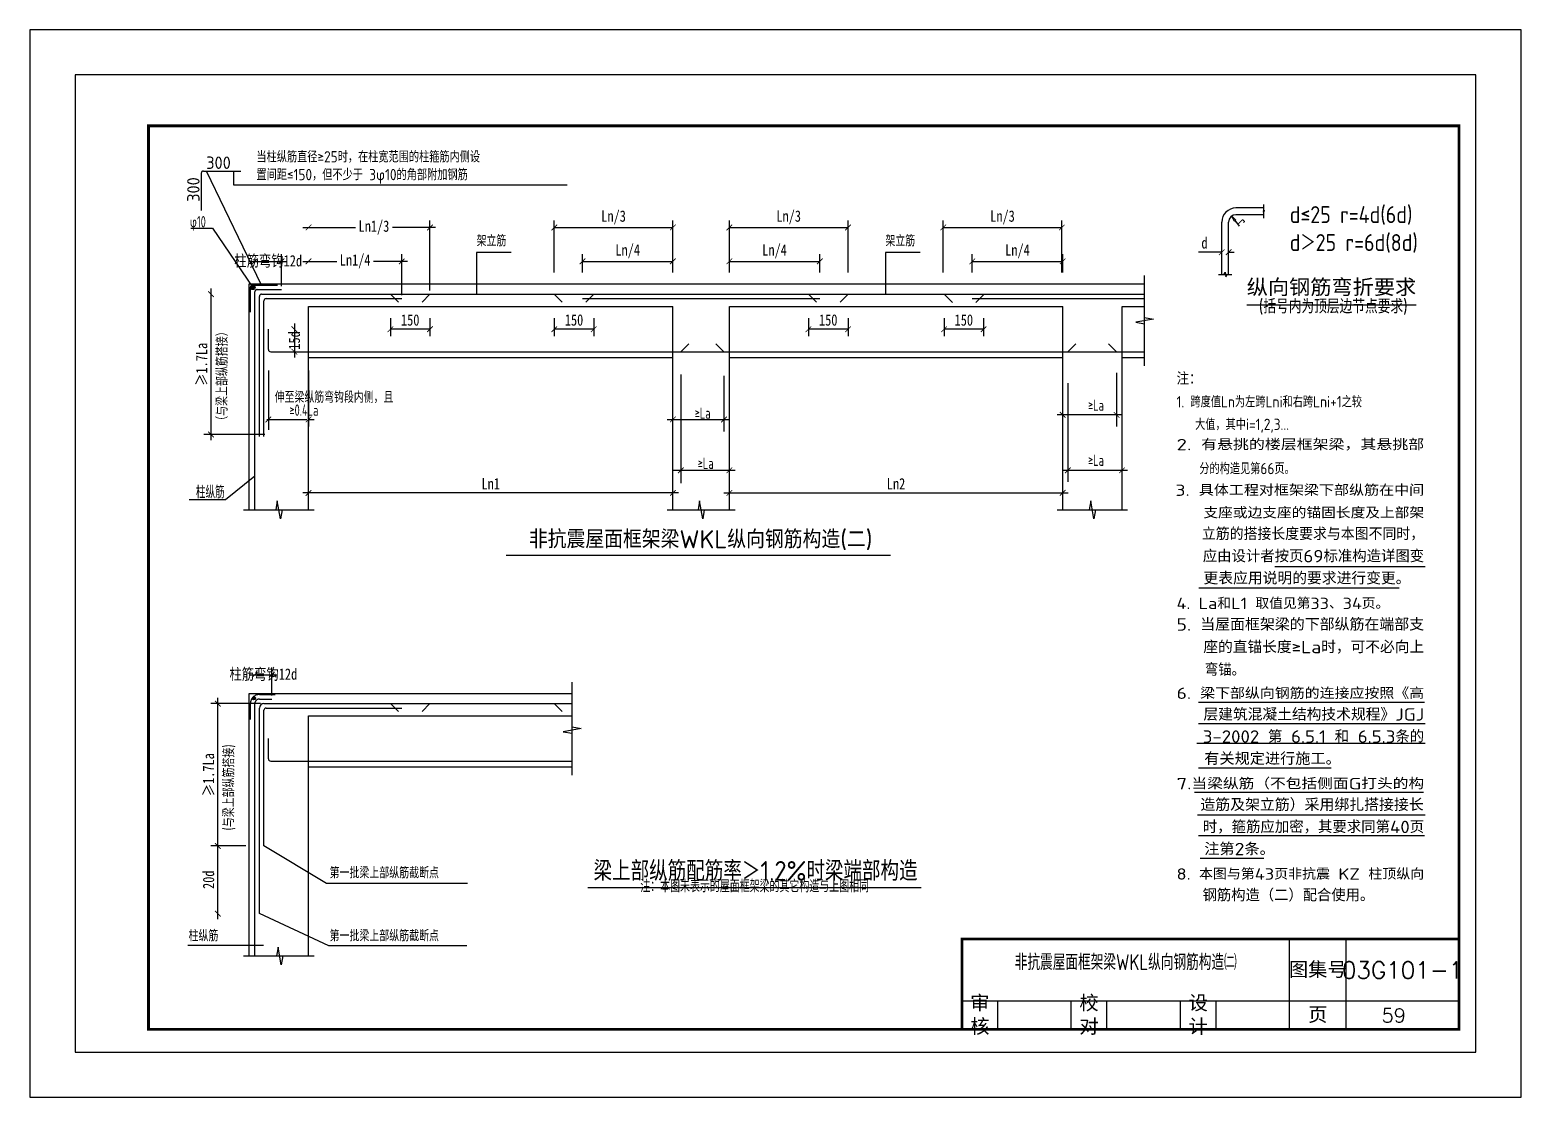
# Model space of a CAD drawing. Extents: x 1442 to 2852, y 1062 to 1251.
# Drawn here: x 2301.4 to 2565.4, y 1061.6 to 1250.6 of the extents above; entities that cross this region are included whole.
import ezdxf
from ezdxf.enums import TextEntityAlignment as Align

# ---------------------------------------------------------------- set-up
doc = ezdxf.new("R2010")
doc.units = 0
doc.header["$LTSCALE"] = 1000
doc.header["$MEASUREMENT"] = 0
doc.header["$PDMODE"] = 32
doc.header["$PDSIZE"] = -10
doc.linetypes.add('DASHED2', pattern=[9.525, 6.35, -3.175])
doc.layers.get('0').update_dxf_attribs({"linetype": 'CONTINUOUS'})
doc.layers.get('DEFPOINTS').update_dxf_attribs({"linetype": 'CONTINUOUS'})
for name, color, linetype in [('图线', 50, 'CONTINUOUS'), ('文字尺寸', 3, 'CONTINUOUS'), ('粗线', 10, 'CONTINUOUS'), ('粗虚', 12, 'DASHED2'), ('细线', 210, 'CONTINUOUS'), ('虚线', 4, 'DASHED2')]:
    doc.layers.add(name, color=color, linetype=linetype)
doc.styles.add('FS', font='', dxfattribs={"width": 0.8})
doc.styles.add('HZ', font='romans1.shx')
doc.styles.add('TSSD_REIN', font='tssdeng.shx', dxfattribs={"width": 0.7, "bigfont": 'hztxt.shx'})
doc.styles.get('FS').set_extended_font_data('FangSong_GB2312')
doc.dimstyles.new('FS', dxfattribs={"dimtxt": 2, "dimasz": 1, "dimexe": 1.25, "dimexo": 0.625, "dimtad": 1, "dimdec": 4, "dimtxsty": 'FS', "dimblk1": 'ARCHTICK', "dimblk2": 'ARCHTICK', "dimsah": 1, "dimcen": 0, "dimclrt": 256, "dimazin": 3, "dimtfac": 1, "dimtdec": 4, "dimtofl": 0, "dimtmove": 0, "dimatfit": 3, "dimtolj": 1, "dimtzin": 0})
doc.dimstyles.new('NORMAL', dxfattribs={"dimtxt": 2, "dimasz": 1, "dimexe": 1.25, "dimexo": 0.625, "dimtad": 1, "dimdec": 4, "dimtxsty": 'FS', "dimblk1": 'ARCHTICK', "dimblk2": 'ARCHTICK', "dimsah": 1, "dimcen": -0.09, "dimdle": 1, "dimse1": 1, "dimclrt": 256, "dimazin": 3, "dimtfac": 1, "dimtdec": 4, "dimtofl": 0, "dimtmove": 0, "dimatfit": 3, "dimtolj": 1, "dimtzin": 0})

# ---------------------------------------------------------------- blocks, each defined once
blk = doc.blocks.new('标准16K框')
for p, q in [((223, 12), (223, 28)), ((233, 12), (233, 28)), ((253, 17), (165, 17)), ((171.334, 12), (171.334, 17)), ((184.334, 12), (184.334, 17)), ((190.667, 12), (190.667, 17)), ((203.667, 12), (203.667, 17)), ((210, 12), (210, 17))]:
    blk.add_line(p, q)
blk.add_lwpolyline([(0, 0), (264, 0), (264, 189), (0, 189)], close=True)
at = {"const_width": 0.5}
for points in [[(21, 12), (253, 12), (253, 172), (21, 172), (21, 12)], [(253, 28), (165, 28), (165, 12)]]:
    blk.add_lwpolyline(points, dxfattribs=at)
at = {"attachment_point": 5, "style": 'HZ'}
for s, insert, char_height, width in [('图集号', (228, 22.5), 2.5, 10), ('03G101-1', (243, 22.5), 3, 15), ('审核', (168.167, 14.5), 2.5, 6.334), ('校对', (187.5005, 14.5), 2.5, 6.333), ('设计', (206.8335, 14.5), 2.5, 6.333), ('页', (228, 14.5), 2.5, 10)]:
    blk.add_mtext(s, dxfattribs=dict(at, insert=insert, char_height=char_height, width=width))
at = {"layer": 'DEFPOINTS', "style": 'FS', "width": 0.8}
for tag, height, p in [('内容', 4, (194, 22.5)), ('页码', 2.5, (243, 14.5))]:
    blk.add_attdef(tag, text='', height=height, dxfattribs=at).set_placement(p, align=Align.MIDDLE_CENTER)
blk = doc.blocks.new('_ARCHTICK')
at = {"color": 0, "linetype": 'BYBLOCK', "const_width": 0.15}
blk.add_lwpolyline([(-0.5, -0.5), (0.5, 0.5)], dxfattribs=at)
blk = doc.blocks.new('*D87')
at = {"color": 0, "linetype": 'BYBLOCK'}
for p, q in [((2342.18, 1131.29), (2333.39, 1131.29)), ((2334.64, 1105.09), (2334.64, 1132.29))]:
    blk.add_line(p, q, dxfattribs=at)
at = {"layer": 'DEFPOINTS', "color": 0, "linetype": 'BYBLOCK'}
for p in [(2334.64, 1131.29), (2342.8, 1131.29), (2340.2, 1106.09)]:
    blk.add_point(p, dxfattribs=at)
at = {"color": 0, "linetype": 'BYBLOCK'}
for p, rotation in [((2334.64, 1131.29), 90), ((2334.64, 1106.09), 270)]:
    blk.add_blockref('_ARCHTICK', p, dxfattribs=dict(at, rotation=rotation))
at = {"linetype": 'BYBLOCK', "insert": (2333.02, 1118.69), "char_height": 2, "attachment_point": 5, "rotation": 90, "style": 'FS'}
blk.add_mtext('\\A1;≥\\f仿宋_GB2312|b0|i0|c0|p49;1.7La', dxfattribs=at)
blk = doc.blocks.new('*D85')
at = {"color": 0, "linetype": 'BYBLOCK'}
for p, q in [((2340.2, 1136.4), (2345.2, 1136.4)), ((2344.2, 1132.72), (2344.2, 1137.65))]:
    blk.add_line(p, q, dxfattribs=at)
at = {"layer": 'DEFPOINTS', "color": 0, "linetype": 'BYBLOCK'}
for p in [(2344.2, 1136.4), (2341.2, 1131.29), (2344.2, 1132.09)]:
    blk.add_point(p, dxfattribs=at)
at = {"color": 0, "linetype": 'BYBLOCK', "rotation": 180}
blk.add_blockref('_ARCHTICK', (2341.2, 1136.4), dxfattribs=at)
at = {"color": 0, "linetype": 'BYBLOCK'}
blk.add_blockref('_ARCHTICK', (2344.2, 1136.4), dxfattribs=at)
at = {"linetype": 'BYBLOCK', "insert": (2342.7, 1136.4), "char_height": 2, "attachment_point": 5, "style": 'FS'}
blk.add_mtext('\\A1;柱筋弯钩12d', dxfattribs=at)
blk = doc.blocks.new('*D48')
at = {"color": 0, "linetype": 'BYBLOCK'}
blk.add_line((1554.38, 964.36), (1615.38, 964.36), dxfattribs=at)
at = {"layer": 'DEFPOINTS', "color": 0, "linetype": 'BYBLOCK'}
for p in [(1555.38, 964.36), (1614.38, 964.36), (1614.38, 964.36)]:
    blk.add_point(p, dxfattribs=at)
at = {"color": 0, "linetype": 'BYBLOCK', "rotation": 180}
blk.add_blockref('_ARCHTICK', (1555.38, 964.36), dxfattribs=at)
at = {"color": 0, "linetype": 'BYBLOCK'}
blk.add_blockref('_ARCHTICK', (1614.38, 964.36), dxfattribs=at)
at = {"linetype": 'BYBLOCK', "insert": (1584.88, 965.98), "char_height": 2, "attachment_point": 5, "style": 'FS'}
blk.add_mtext('\\A1;Ln2', dxfattribs=at)
blk = doc.blocks.new('*D54')
at = {"color": 0, "linetype": 'BYBLOCK'}
for p, q in [((1555.38, 1003.39), (1555.38, 1006.61)), ((1571.38, 1003.39), (1571.38, 1006.61)), ((1555.38, 1005.36), (1571.38, 1005.36))]:
    blk.add_line(p, q, dxfattribs=at)
at = {"layer": 'DEFPOINTS', "color": 0, "linetype": 'BYBLOCK'}
for p in [(1571.38, 1005.36), (1555.38, 1002.76), (1571.38, 1002.76)]:
    blk.add_point(p, dxfattribs=at)
at = {"color": 0, "linetype": 'BYBLOCK', "rotation": 180}
blk.add_blockref('_ARCHTICK', (1555.38, 1005.36), dxfattribs=at)
at = {"color": 0, "linetype": 'BYBLOCK'}
blk.add_blockref('_ARCHTICK', (1571.38, 1005.36), dxfattribs=at)
at = {"linetype": 'BYBLOCK', "insert": (1563.38, 1007.13), "char_height": 2, "attachment_point": 5, "style": 'FS'}
blk.add_mtext('\\A1;Ln/4', dxfattribs=at)
blk = doc.blocks.new('*D46')
at = {"color": 0, "linetype": 'BYBLOCK'}
for p, q in [((2425.2, 1207.62), (2425.2, 1216.84)), ((2425.2, 1215.59), (2446.2, 1215.59)), ((2446.2, 1207.62), (2446.2, 1216.84))]:
    blk.add_line(p, q, dxfattribs=at)
at = {"layer": 'DEFPOINTS', "color": 0, "linetype": 'BYBLOCK'}
for p in [(2446.2, 1215.59), (2425.2, 1207), (2446.2, 1207)]:
    blk.add_point(p, dxfattribs=at)
at = {"color": 0, "linetype": 'BYBLOCK', "rotation": 180}
blk.add_blockref('_ARCHTICK', (2425.2, 1215.59), dxfattribs=at)
at = {"color": 0, "linetype": 'BYBLOCK'}
blk.add_blockref('_ARCHTICK', (2446.2, 1215.59), dxfattribs=at)
at = {"linetype": 'BYBLOCK', "insert": (2435.7, 1217.37), "char_height": 2, "attachment_point": 5, "style": 'FS'}
blk.add_mtext('\\A1;Ln/3', dxfattribs=at)
blk = doc.blocks.new('*D45')
at = {"color": 0, "linetype": 'BYBLOCK'}
for p, q in [((2394.2, 1207.62), (2394.2, 1216.84)), ((2394.2, 1215.59), (2415.2, 1215.59)), ((2415.2, 1207.62), (2415.2, 1216.84))]:
    blk.add_line(p, q, dxfattribs=at)
at = {"layer": 'DEFPOINTS', "color": 0, "linetype": 'BYBLOCK'}
for p in [(2415.2, 1215.59), (2394.2, 1207), (2415.2, 1207)]:
    blk.add_point(p, dxfattribs=at)
at = {"color": 0, "linetype": 'BYBLOCK', "rotation": 180}
blk.add_blockref('_ARCHTICK', (2394.2, 1215.59), dxfattribs=at)
at = {"color": 0, "linetype": 'BYBLOCK'}
blk.add_blockref('_ARCHTICK', (2415.2, 1215.59), dxfattribs=at)
at = {"linetype": 'BYBLOCK', "insert": (2404.7, 1217.37), "char_height": 2, "attachment_point": 5, "style": 'FS'}
blk.add_mtext('\\A1;Ln/3', dxfattribs=at)
blk = doc.blocks.new('*D83')
at = {"color": 0, "linetype": 'BYBLOCK'}
for p, q in [((2349.7, 1215.59), (2359.01, 1215.59)), ((2373.2, 1215.59), (2365.55, 1215.59)), ((2372.2, 1204.42), (2372.2, 1216.84))]:
    blk.add_line(p, q, dxfattribs=at)
at = {"layer": 'DEFPOINTS', "color": 0, "linetype": 'BYBLOCK'}
for p in [(2372.2, 1215.59), (2350.7, 1203.79), (2372.2, 1203.79)]:
    blk.add_point(p, dxfattribs=at)
at = {"color": 0, "linetype": 'BYBLOCK', "rotation": 180}
blk.add_blockref('_ARCHTICK', (2350.7, 1215.59), dxfattribs=at)
at = {"color": 0, "linetype": 'BYBLOCK'}
blk.add_blockref('_ARCHTICK', (2372.2, 1215.59), dxfattribs=at)
at = {"linetype": 'BYBLOCK', "insert": (2362.28, 1215.59), "char_height": 2, "attachment_point": 5, "style": 'FS'}
blk.add_mtext('\\A1;Ln1/3', dxfattribs=at)
blk = doc.blocks.new('*D49')
at = {"color": 0, "linetype": 'BYBLOCK'}
blk.add_line((1546.38, 964.36), (1479.88, 964.36), dxfattribs=at)
at = {"layer": 'DEFPOINTS', "color": 0, "linetype": 'BYBLOCK'}
for p in [(1480.88, 964.36), (1480.88, 964.36), (1545.38, 964.36)]:
    blk.add_point(p, dxfattribs=at)
at = {"color": 0, "linetype": 'BYBLOCK', "rotation": 180}
blk.add_blockref('_ARCHTICK', (1480.88, 964.36), dxfattribs=at)
at = {"color": 0, "linetype": 'BYBLOCK'}
blk.add_blockref('_ARCHTICK', (1545.38, 964.36), dxfattribs=at)
at = {"linetype": 'BYBLOCK', "insert": (1513.13, 965.98), "char_height": 2, "attachment_point": 5, "style": 'FS'}
blk.add_mtext('\\A1;Ln1', dxfattribs=at)
blk = doc.blocks.new('*D84')
at = {"color": 0, "linetype": 'BYBLOCK'}
for p, q in [((2333.43, 1204.79), (2333.43, 1177.93)), ((2342.97, 1178.93), (2332.18, 1178.93))]:
    blk.add_line(p, q, dxfattribs=at)
at = {"layer": 'DEFPOINTS', "color": 0, "linetype": 'BYBLOCK'}
for p in [(2342.88, 1203.79), (2333.43, 1178.93), (2343.59, 1178.93)]:
    blk.add_point(p, dxfattribs=at)
at = {"color": 0, "linetype": 'BYBLOCK'}
for p, rotation in [((2333.43, 1203.79), 90), ((2333.43, 1178.93), 270)]:
    blk.add_blockref('_ARCHTICK', p, dxfattribs=dict(at, rotation=rotation))
at = {"linetype": 'BYBLOCK', "insert": (2331.8, 1191.36), "char_height": 2, "attachment_point": 5, "rotation": 90, "style": 'FS'}
blk.add_mtext('\\A1;≥1.7La', dxfattribs=at)
blk = doc.blocks.new('*D80')
at = {"color": 0, "linetype": 'BYBLOCK'}
for p, q in [((2348.2, 1198.59), (2348.2, 1192.59)), ((2347.33, 1193.59), (2349.45, 1193.59))]:
    blk.add_line(p, q, dxfattribs=at)
at = {"layer": 'DEFPOINTS', "color": 0, "linetype": 'BYBLOCK'}
for p in [(2343.6, 1197.59), (2346.7, 1193.59), (2348.2, 1193.59)]:
    blk.add_point(p, dxfattribs=at)
at = {"color": 0, "linetype": 'BYBLOCK'}
for p, rotation in [((2348.2, 1197.59), 90), ((2348.2, 1193.59), 270)]:
    blk.add_blockref('_ARCHTICK', p, dxfattribs=dict(at, rotation=rotation))
at = {"linetype": 'BYBLOCK', "insert": (2348.2, 1195.59), "char_height": 2, "attachment_point": 5, "rotation": 90, "style": 'FS'}
blk.add_mtext('\\A1;15d', dxfattribs=at)
blk = doc.blocks.new('*D81')
at = {"color": 0, "linetype": 'BYBLOCK'}
for p, q in [((2340.2, 1209.59), (2346.91, 1209.59)), ((2345.91, 1205.22), (2345.91, 1210.84))]:
    blk.add_line(p, q, dxfattribs=at)
at = {"layer": 'DEFPOINTS', "color": 0, "linetype": 'BYBLOCK'}
for p in [(2345.91, 1209.59), (2341.2, 1204.19), (2345.91, 1204.59)]:
    blk.add_point(p, dxfattribs=at)
at = {"color": 0, "linetype": 'BYBLOCK', "rotation": 180}
blk.add_blockref('_ARCHTICK', (2341.2, 1209.59), dxfattribs=at)
at = {"color": 0, "linetype": 'BYBLOCK'}
blk.add_blockref('_ARCHTICK', (2345.91, 1209.59), dxfattribs=at)
at = {"linetype": 'BYBLOCK', "insert": (2343.56, 1209.59), "char_height": 2, "attachment_point": 5, "style": 'FS'}
blk.add_mtext('\\A1;柱筋弯钩12d', dxfattribs=at)
blk = doc.blocks.new('*D50')
at = {"color": 0, "linetype": 'BYBLOCK'}
for p, q in [((2365.2, 1199.54), (2365.2, 1196.32)), ((2372.2, 1199.54), (2372.2, 1196.32)), ((2372.2, 1197.57), (2365.2, 1197.57))]:
    blk.add_line(p, q, dxfattribs=at)
at = {"layer": 'DEFPOINTS', "color": 0, "linetype": 'BYBLOCK'}
for p in [(2365.2, 1200.16), (2372.2, 1200.16), (2365.2, 1197.57)]:
    blk.add_point(p, dxfattribs=at)
at = {"color": 0, "linetype": 'BYBLOCK', "rotation": 180}
blk.add_blockref('_ARCHTICK', (2365.2, 1197.57), dxfattribs=at)
at = {"color": 0, "linetype": 'BYBLOCK'}
blk.add_blockref('_ARCHTICK', (2372.2, 1197.57), dxfattribs=at)
at = {"linetype": 'BYBLOCK', "insert": (2368.7, 1199.2), "char_height": 2, "attachment_point": 5, "style": 'FS'}
blk.add_mtext('\\A1;150', dxfattribs=at)
blk = doc.blocks.new('*D82')
at = {"color": 0, "linetype": 'BYBLOCK'}
for p, q in [((2349.7, 1209.59), (2355.7, 1209.59)), ((2368.2, 1209.59), (2362.2, 1209.59)), ((2367.2, 1203.62), (2367.2, 1210.84))]:
    blk.add_line(p, q, dxfattribs=at)
at = {"layer": 'DEFPOINTS', "color": 0, "linetype": 'BYBLOCK'}
for p in [(2367.2, 1209.59), (2350.7, 1201.59), (2367.2, 1202.99)]:
    blk.add_point(p, dxfattribs=at)
at = {"color": 0, "linetype": 'BYBLOCK', "rotation": 180}
blk.add_blockref('_ARCHTICK', (2350.7, 1209.59), dxfattribs=at)
at = {"color": 0, "linetype": 'BYBLOCK'}
blk.add_blockref('_ARCHTICK', (2367.2, 1209.59), dxfattribs=at)
at = {"linetype": 'BYBLOCK', "insert": (2358.95, 1209.59), "char_height": 2, "attachment_point": 5, "style": 'FS'}
blk.add_mtext('\\A1;Ln1/4', dxfattribs=at)
blk = doc.blocks.new('*D52')
at = {"color": 0, "linetype": 'BYBLOCK'}
for p, q in [((1529.38, 1003.39), (1529.38, 1006.61)), ((1545.38, 1003.39), (1545.38, 1006.61)), ((1529.38, 1005.36), (1545.38, 1005.36))]:
    blk.add_line(p, q, dxfattribs=at)
at = {"layer": 'DEFPOINTS', "color": 0, "linetype": 'BYBLOCK'}
for p in [(1545.38, 1005.36), (1529.38, 1002.76), (1545.38, 1002.76)]:
    blk.add_point(p, dxfattribs=at)
at = {"color": 0, "linetype": 'BYBLOCK', "rotation": 180}
blk.add_blockref('_ARCHTICK', (1529.38, 1005.36), dxfattribs=at)
at = {"color": 0, "linetype": 'BYBLOCK'}
blk.add_blockref('_ARCHTICK', (1545.38, 1005.36), dxfattribs=at)
at = {"linetype": 'BYBLOCK', "insert": (1537.38, 1007.13), "char_height": 2, "attachment_point": 5, "style": 'FS'}
blk.add_mtext('\\A1;Ln/4', dxfattribs=at)
blk = doc.blocks.new('*D51')
at = {"color": 0, "linetype": 'BYBLOCK'}
for p, q in [((2394.2, 1199.54), (2394.2, 1196.32)), ((2401.2, 1199.54), (2401.2, 1196.32)), ((2401.2, 1197.57), (2394.2, 1197.57))]:
    blk.add_line(p, q, dxfattribs=at)
at = {"layer": 'DEFPOINTS', "color": 0, "linetype": 'BYBLOCK'}
for p in [(2394.2, 1200.16), (2401.2, 1200.16), (2394.2, 1197.57)]:
    blk.add_point(p, dxfattribs=at)
at = {"color": 0, "linetype": 'BYBLOCK', "rotation": 180}
blk.add_blockref('_ARCHTICK', (2394.2, 1197.57), dxfattribs=at)
at = {"color": 0, "linetype": 'BYBLOCK'}
blk.add_blockref('_ARCHTICK', (2401.2, 1197.57), dxfattribs=at)
at = {"linetype": 'BYBLOCK', "insert": (2397.7, 1199.2), "char_height": 2, "attachment_point": 5, "style": 'FS'}
blk.add_mtext('\\A1;150', dxfattribs=at)
blk = doc.blocks.new('*D44')
at = {"color": 0, "linetype": 'BYBLOCK'}
for p, q in [((2463.05, 1207.62), (2463.05, 1216.84)), ((2463.05, 1215.59), (2484.05, 1215.59)), ((2484.05, 1207.62), (2484.05, 1216.84))]:
    blk.add_line(p, q, dxfattribs=at)
at = {"layer": 'DEFPOINTS', "color": 0, "linetype": 'BYBLOCK'}
for p in [(2484.05, 1215.59), (2463.05, 1207), (2484.05, 1207)]:
    blk.add_point(p, dxfattribs=at)
at = {"color": 0, "linetype": 'BYBLOCK', "rotation": 180}
blk.add_blockref('_ARCHTICK', (2463.05, 1215.59), dxfattribs=at)
at = {"color": 0, "linetype": 'BYBLOCK'}
blk.add_blockref('_ARCHTICK', (2484.05, 1215.59), dxfattribs=at)
at = {"linetype": 'BYBLOCK', "insert": (2473.55, 1217.37), "char_height": 2, "attachment_point": 5, "style": 'FS'}
blk.add_mtext('\\A1;Ln/3', dxfattribs=at)
blk = doc.blocks.new('*D56')
at = {"color": 0, "linetype": 'BYBLOCK'}
for p, q in [((1598.38, 1003.39), (1598.38, 1006.61)), ((1614.38, 1003.39), (1614.38, 1006.61)), ((1598.38, 1005.36), (1614.38, 1005.36))]:
    blk.add_line(p, q, dxfattribs=at)
at = {"layer": 'DEFPOINTS', "color": 0, "linetype": 'BYBLOCK'}
for p in [(1614.38, 1005.36), (1598.38, 1002.76), (1614.38, 1002.76)]:
    blk.add_point(p, dxfattribs=at)
at = {"color": 0, "linetype": 'BYBLOCK', "rotation": 180}
blk.add_blockref('_ARCHTICK', (1598.38, 1005.36), dxfattribs=at)
at = {"color": 0, "linetype": 'BYBLOCK'}
blk.add_blockref('_ARCHTICK', (1614.38, 1005.36), dxfattribs=at)
at = {"linetype": 'BYBLOCK', "insert": (1606.38, 1007.13), "char_height": 2, "attachment_point": 5, "style": 'FS'}
blk.add_mtext('\\A1;Ln/4', dxfattribs=at)
blk = doc.blocks.new('*D53')
at = {"color": 0, "linetype": 'BYBLOCK'}
for p, q in [((2439.2, 1199.54), (2439.2, 1196.32)), ((2446.2, 1199.54), (2446.2, 1196.32)), ((2446.2, 1197.57), (2439.2, 1197.57))]:
    blk.add_line(p, q, dxfattribs=at)
at = {"layer": 'DEFPOINTS', "color": 0, "linetype": 'BYBLOCK'}
for p in [(2439.2, 1200.16), (2446.2, 1200.16), (2439.2, 1197.57)]:
    blk.add_point(p, dxfattribs=at)
at = {"color": 0, "linetype": 'BYBLOCK', "rotation": 180}
blk.add_blockref('_ARCHTICK', (2439.2, 1197.57), dxfattribs=at)
at = {"color": 0, "linetype": 'BYBLOCK'}
blk.add_blockref('_ARCHTICK', (2446.2, 1197.57), dxfattribs=at)
at = {"linetype": 'BYBLOCK', "insert": (2442.7, 1199.2), "char_height": 2, "attachment_point": 5, "style": 'FS'}
blk.add_mtext('\\A1;150', dxfattribs=at)
blk = doc.blocks.new('*D47')
at = {"color": 0, "linetype": 'BYBLOCK'}
for p, q in [((2463.2, 1199.54), (2463.2, 1196.32)), ((2470.2, 1199.54), (2470.2, 1196.32)), ((2470.2, 1197.57), (2463.2, 1197.57))]:
    blk.add_line(p, q, dxfattribs=at)
at = {"layer": 'DEFPOINTS', "color": 0, "linetype": 'BYBLOCK'}
for p in [(2463.2, 1200.16), (2470.2, 1200.16), (2463.2, 1197.57)]:
    blk.add_point(p, dxfattribs=at)
at = {"color": 0, "linetype": 'BYBLOCK', "rotation": 180}
blk.add_blockref('_ARCHTICK', (2463.2, 1197.57), dxfattribs=at)
at = {"color": 0, "linetype": 'BYBLOCK'}
blk.add_blockref('_ARCHTICK', (2470.2, 1197.57), dxfattribs=at)
at = {"linetype": 'BYBLOCK', "insert": (2466.7, 1199.2), "char_height": 2, "attachment_point": 5, "style": 'FS'}
blk.add_mtext('\\A1;150', dxfattribs=at)
blk = doc.blocks.new('*D55')
at = {"color": 0, "linetype": 'BYBLOCK'}
for p, q in [((1642.55, 1006.98), (1638.41, 1006.98)), ((1642.55, 1005.2), (1642.55, 1008.23)), ((1643.75, 1005.2), (1643.75, 1008.23)), ((1643.75, 1006.98), (1644.75, 1006.98))]:
    blk.add_line(p, q, dxfattribs=at)
at = {"layer": 'DEFPOINTS', "color": 0, "linetype": 'BYBLOCK'}
for p in [(1642.55, 1006.98), (1642.55, 1004.57), (1643.75, 1004.57)]:
    blk.add_point(p, dxfattribs=at)
at = {"color": 0, "linetype": 'BYBLOCK'}
blk.add_blockref('_ARCHTICK', (1642.55, 1006.98), dxfattribs=at)
at = {"color": 0, "linetype": 'BYBLOCK', "rotation": 180}
blk.add_blockref('_ARCHTICK', (1643.75, 1006.98), dxfattribs=at)
at = {"linetype": 'BYBLOCK', "insert": (1639.48, 1008.61), "char_height": 2, "attachment_point": 5, "style": 'FS'}
blk.add_mtext('\\A1;d', dxfattribs=at)
blk = doc.blocks.new('_CLOSEDBLANK')
at = {"color": 0, "linetype": 'BYBLOCK'}
for p, q in [((-1, 0.17), (0, 0)), ((-1, 0.17), (-1, -0.17)), ((0, 0), (-1, -0.17))]:
    blk.add_line(p, q, dxfattribs=at)

msp = doc.modelspace()

# ---------------------------------------------------------------- hatches: boundary and pattern name
at = {"layer": '粗线'}
for points in [[(2341.2383, 1204.99096, 1), (2340.4383, 1204.99096, 1)], [(2341.3062, 1132.22878, 0.566926778), (2340.9128, 1132.46423, 0.025373343), (2340.79982, 1132.34772, 0.115866509), (2340.77189, 1132.22878, 1.000000719)]]:
    msp.add_hatch(color=256, dxfattribs=at).paths.add_polyline_path(points)

# ---------------------------------------------------------------- linework, layer by layer
at = {"color": 0, "linetype": 'BYBLOCK'}
for p, q in [((2343.60348, 1190.2633), (2343.60348, 1180.34358)), ((2350.70348, 1190.2633), (2350.70348, 1180.34358))]:
    msp.add_line(p, q, dxfattribs=at)
at = {"layer": 'DEFPOINTS'}
msp.add_lwpolyline([(2309.36536, 1069.59358), (2557.36536, 1069.59358), (2557.36536, 1242.59358), (2309.36536, 1242.59358)], close=True, dxfattribs=at)
at = {"layer": 'DEFPOINTS', "color": 0, "linetype": 'BYBLOCK'}
for p in [(2514.87161, 1216.5532), (2515.66476, 1215.52319), (2343.60348, 1190.8883), (2350.70348, 1190.8883), (2412.20348, 1188.56916), (2425.20348, 1188.56916), (2350.70348, 1161.78084), (2372.20348, 1161.65872), (2350.70348, 1118.3883)]:
    msp.add_point(p, dxfattribs=at)
at = {"layer": '图线'}
for p, q in [((2342.38468, 1205.39358), (2332.638, 1225.59358)), ((2337.457, 1223.09328), (2337.457, 1225.59358)), ((2396.5034, 1223.09328), (2337.457, 1223.09328)), ((2329.84385, 1215.4597), (2333.67658, 1215.4597)), ((2333.67658, 1215.4597), (2340.8383, 1204.99096)), ((2386.59741, 1211.18753), (2380.45997, 1211.18753)), ((2380.45997, 1211.18753), (2380.45997, 1203.79358)), ((2458.96484, 1211.18753), (2452.8274, 1211.18753)), ((2452.8274, 1211.18753), (2452.8274, 1203.79358)), ((2335.98153, 1167.40625), (2341.20348, 1171.5932)), ((2329.54255, 1167.40625), (2335.98153, 1167.40625)), ((2521.77291, 1155.55464), (2548.36212, 1155.55464)), ((2508.33221, 1151.75982), (2543.78449, 1151.75982)), ((2508.23481, 1131.55966), (2548.26472, 1131.55966)), ((2508.23481, 1127.76483), (2548.36212, 1127.76483)), ((2507.94263, 1124.26191), (2548.36212, 1124.26191)), ((2508.23481, 1119.88326), (2531.70734, 1119.88326)), ((2507.55304, 1115.60191), (2548.06993, 1115.60191)), ((2508.04003, 1111.61248), (2548.36212, 1111.61248)), ((2508.23481, 1107.91495), (2548.26472, 1107.91495)), ((2353.89755, 1099.40807), (2342.80348, 1106.09358)), ((2508.527, 1103.92551), (2519.82499, 1103.92551)), ((2378.86494, 1099.40807), (2353.89755, 1099.40807)), ((2354.29597, 1088.39576), (2342.00348, 1094.09358)), ((2329.32858, 1088.52844), (2342.74191, 1088.52844)), ((2378.73214, 1088.39576), (2354.29597, 1088.39576))]:
    msp.add_line(p, q, dxfattribs=at)
at = {"layer": '文字尺寸', "linetype": 'BYBLOCK'}
for p, q in [((2514.76637, 1216.73717), (2515.46512, 1215.82975)), ((2343.32111, 1181.59358), (2350.42111, 1181.59358)), ((2350.70348, 1181.59358), (2351.71478, 1181.59358)), ((2414.20348, 1181.59358), (2425.20348, 1181.59358)), ((2494.70348, 1182.41482), (2483.20348, 1182.41482)), ((2415.20348, 1172.59358), (2426.20348, 1172.59358)), ((2484.20348, 1172.59358), (2495.70348, 1172.59358))]:
    msp.add_line(p, q, dxfattribs=at)
at = {"layer": '文字尺寸'}
for p, q in [((2343.60348, 1190.2633), (2343.60348, 1179.73344)), ((2416.62249, 1189.54243), (2416.62249, 1170.33813)), ((2424.2459, 1189.35228), (2424.2459, 1179.46492)), ((2485.12018, 1188.02129), (2485.12018, 1170.52827)), ((2493.73182, 1189.84253), (2493.73182, 1180.34951))]:
    msp.add_line(p, q, dxfattribs=at)
at = {"layer": '粗线'}
for p, q in [((2331.70348, 1225.19358), (2331.70348, 1218.59358)), ((2332.10348, 1225.59358), (2338.70348, 1225.59358)), ((2342.00348, 1178.59358), (2342.00348, 1203.39358)), ((2342.40348, 1203.79358), (2498.70348, 1203.79358)), ((2342.80348, 1178.59358), (2342.80348, 1202.59358)), ((2343.20348, 1202.99358), (2367.20348, 1202.99358)), ((2365.20348, 1203.79358), (2366.61769, 1202.37937)), ((2372.20348, 1203.79358), (2370.78927, 1202.37937)), ((2394.20348, 1203.79358), (2395.61769, 1202.37937)), ((2399.20348, 1202.99358), (2441.20348, 1202.99358)), ((2401.20348, 1203.79358), (2399.78927, 1202.37937)), ((2439.20348, 1203.79358), (2440.61769, 1202.37937)), ((2446.20348, 1203.79358), (2444.78927, 1202.37937)), ((2463.26223, 1203.73483), (2464.67645, 1202.32062)), ((2468.20348, 1202.99358), (2498.70348, 1202.99358)), ((2470.26223, 1203.73483), (2468.84802, 1202.32062)), ((2516.78186, 1201.90334), (2546.78186, 1201.90334)), ((2343.60348, 1193.99358), (2343.60348, 1197.59358)), ((2344.00348, 1193.59358), (2498.70348, 1193.59358)), ((2418.0367, 1195.0078), (2416.62249, 1193.59358)), ((2422.83168, 1195.0078), (2424.2459, 1193.59358)), ((2486.5344, 1195.0078), (2485.12018, 1193.59358)), ((2492.3176, 1195.0078), (2493.73182, 1193.59358)), ((2385.70348, 1157.59358), (2453.70348, 1157.59358)), ((2342.00348, 1094.09358), (2342.00348, 1130.49358)), ((2342.80348, 1131.29358), (2397.36536, 1131.29358)), ((2342.80348, 1106.09358), (2342.80348, 1130.09358)), ((2343.20348, 1130.49358), (2367.20348, 1130.49358)), ((2365.20348, 1131.29358), (2366.61769, 1129.87937)), ((2372.20348, 1131.29358), (2370.78927, 1129.87937)), ((2394.20348, 1131.29358), (2395.61769, 1129.87937)), ((2343.60348, 1121.49358), (2343.60348, 1125.09358)), ((2344.00348, 1121.09358), (2397.36536, 1121.09358)), ((2400.16951, 1098.70604), (2459.16951, 1098.70604))]:
    msp.add_line(p, q, dxfattribs=at)
for centre, radius in [((2340.8383, 1204.99096), 0.4), ((2341.03904, 1132.22878), 0.26716)]:
    msp.add_circle(centre, radius, dxfattribs=at)
for centre, radius, start, end in [((2332.10348, 1225.19358), 0.4, 90, 180), ((2342.40348, 1203.39358), 0.4, 90, 180), ((2343.20348, 1202.59358), 0.4, 90, 180), ((2343.20348, 1202.59358), 0.4, 90, 180), ((2343.20348, 1202.59358), 0.4, 90, 180), ((2344.00348, 1193.99358), 0.4, 180, 270), ((2342.80348, 1130.49358), 0.8, 90, 180), ((2343.20348, 1130.09358), 0.4, 90, 180), ((2343.20348, 1130.09358), 0.4, 90, 180), ((2343.20348, 1130.09358), 0.4, 90, 180), ((2344.00348, 1121.49358), 0.4, 180, 270)]:
    msp.add_arc(centre, radius, start, end, dxfattribs=at)
at = {"layer": '粗虚', "ltscale": 0.15}
for p, q in [((2340.40348, 1200.59358), (2340.40348, 1204.99358)), ((2340.80348, 1205.39358), (2345.20348, 1205.39358)), ((2341.20348, 1165.59358), (2341.20348, 1204.19358)), ((2341.60348, 1204.59358), (2345.90765, 1204.59358))]:
    msp.add_line(p, q, dxfattribs=at)
at = {"layer": '粗虚'}
for p, q in [((2342.00348, 1132.89358), (2344.80162, 1132.89358)), ((2340.40348, 1128.47487), (2340.40348, 1131.29358)), ((2341.20348, 1086.59358), (2341.20348, 1131.29358)), ((2342.00348, 1132.09358), (2344.20162, 1132.09358))]:
    msp.add_line(p, q, dxfattribs=at)
at = {"layer": '粗虚', "ltscale": 0.15}
for centre in [(2340.80348, 1204.99358), (2341.60348, 1204.19358)]:
    msp.add_arc(centre, 0.4, 90, 180, dxfattribs=at)
at = {"layer": '粗虚'}
for radius in [1.6, 0.8]:
    msp.add_arc((2342.00348, 1131.29358), radius, 90, 180, dxfattribs=at)
at = {"layer": '细线'}
for p, q in [((2519.78186, 1219.0532), (2514.87161, 1219.0532)), ((2519.78186, 1217.8532), (2514.87161, 1217.8532)), ((2519.92913, 1218.52105), (2519.65352, 1218.45222)), ((2519.65352, 1218.45222), (2519.78186, 1218.37356)), ((2519.78186, 1217.2532), (2519.78186, 1219.6532)), ((2519.78186, 1218.58004), (2519.92913, 1218.52105)), ((2512.37161, 1207.29516), (2512.37161, 1216.5532)), ((2513.57161, 1207.29516), (2513.57161, 1216.5532)), ((2498.70348, 1191.09358), (2498.70348, 1207.09358)), ((2511.77161, 1207.29516), (2514.17161, 1207.29516)), ((2512.72187, 1207.29516), (2512.94394, 1207.68807)), ((2512.94394, 1207.68807), (2513.07719, 1206.84511)), ((2513.07719, 1206.84511), (2513.29927, 1207.29516)), ((2340.20348, 1205.59358), (2498.70348, 1205.59358)), ((2340.20348, 1165.59358), (2340.20348, 1205.59358)), ((2500.27917, 1199.37142), (2497.12779, 1198.81575)), ((2497.12779, 1198.81575), (2498.70348, 1198.53791)), ((2498.70348, 1199.64926), (2500.27917, 1199.37142)), ((2350.70348, 1192.59358), (2415.20348, 1192.59358)), ((2350.70348, 1165.59358), (2350.70348, 1192.59358)), ((2415.20348, 1165.59358), (2415.20348, 1192.59358)), ((2425.20348, 1192.59358), (2484.20348, 1192.59358)), ((2425.20348, 1165.59358), (2425.20348, 1192.59358)), ((2484.20348, 1165.59358), (2484.20348, 1192.59358)), ((2494.70348, 1165.59358), (2494.70348, 1192.59358)), ((2494.70348, 1192.59358), (2498.70348, 1192.59358)), ((2345.17564, 1167.16928), (2344.8978, 1165.59358)), ((2345.73132, 1164.01789), (2345.17564, 1167.16928)), ((2419.92564, 1167.16928), (2419.6478, 1165.59358)), ((2420.48132, 1164.01789), (2419.92564, 1167.16928)), ((2489.17564, 1167.16928), (2488.8978, 1165.59358)), ((2489.73132, 1164.01789), (2489.17564, 1167.16928)), ((2339.20348, 1165.59358), (2351.70348, 1165.59358)), ((2346.00915, 1165.59358), (2345.73132, 1164.01789)), ((2414.20348, 1165.59358), (2426.20348, 1165.59358)), ((2420.75915, 1165.59358), (2420.48132, 1164.01789)), ((2483.20348, 1165.59358), (2495.70348, 1165.59358)), ((2490.00915, 1165.59358), (2489.73132, 1164.01789)), ((2340.20348, 1086.59358), (2340.20348, 1133.09358)), ((2340.20348, 1133.09358), (2397.36536, 1133.09358)), ((2397.36536, 1118.59358), (2397.36536, 1135.09358)), ((2398.94106, 1126.87142), (2395.78967, 1126.31575)), ((2395.78967, 1126.31575), (2397.36536, 1126.03791)), ((2397.36536, 1127.14926), (2398.94106, 1126.87142)), ((2350.70348, 1086.59358), (2350.70348, 1120.09358)), ((2350.70348, 1120.09358), (2397.36536, 1120.09358)), ((2345.3259, 1088.16928), (2345.04806, 1086.59358)), ((2345.88157, 1085.01789), (2345.3259, 1088.16928)), ((2339.20348, 1086.59358), (2351.70348, 1086.59358)), ((2346.15941, 1086.59358), (2345.88157, 1085.01789))]:
    msp.add_line(p, q, dxfattribs=at)
for radius in [2.5, 1.3, 0.1]:
    msp.add_arc((2514.87161, 1216.5532), radius, 90, 180, dxfattribs=at)
at = {"layer": '虚线', "ltscale": 0.15}
for p, q in [((2350.70348, 1201.59358), (2415.20348, 1201.59358)), ((2350.70348, 1192.59358), (2350.70348, 1201.59358)), ((2415.20348, 1192.59358), (2415.20348, 1201.59358)), ((2425.20348, 1201.59358), (2484.20348, 1201.59358)), ((2425.20348, 1192.59358), (2425.20348, 1201.59358)), ((2484.20348, 1192.59358), (2484.20348, 1201.59358)), ((2494.70348, 1192.59358), (2494.70348, 1201.59358)), ((2494.70348, 1201.59358), (2498.70348, 1201.59358)), ((2350.70348, 1129.09358), (2397.36536, 1129.09358)), ((2350.70348, 1120.09358), (2350.70348, 1129.09358))]:
    msp.add_line(p, q, dxfattribs=at)

# ---------------------------------------------------------------- block references
ref = msp.add_blockref('标准16K框', (2301.36536, 1061.59358))
ref.add_attrib('页码', '59', dxfattribs={"height": 2.5, "style": 'HZ', "flags": 8}).set_placement((2542.79997, 1076.07461), align=Align.MIDDLE_CENTER)
at = {"layer": '文字尺寸', "linetype": 'BYBLOCK'}
for name, p, rotation in [('_CLOSEDBLANK', (2514.13873, 1217.59947), 127.5975530621904), ('_ARCHTICK', (2343.60348, 1181.59358), 180), ('_ARCHTICK', (2415.20348, 1181.59358), 180), ('_ARCHTICK', (2416.62249, 1172.59358), 180), ('_ARCHTICK', (2485.12018, 1172.59358), 180)]:
    msp.add_blockref(name, p, dxfattribs=dict(at, rotation=rotation))
at = {"layer": '文字尺寸', "linetype": 'BYBLOCK', "xscale": -1}
msp.add_blockref('_ARCHTICK', (2484.20348, 1182.41482), dxfattribs=at)
at = {"layer": '文字尺寸', "linetype": 'BYBLOCK', "xscale": -1, "rotation": 180}
msp.add_blockref('_ARCHTICK', (2493.73182, 1182.41482), dxfattribs=at)
at = {"layer": '文字尺寸', "linetype": 'BYBLOCK'}
for p in [(2350.70348, 1181.59358), (2424.2459, 1181.59358), (2425.20348, 1172.59358), (2494.70348, 1172.59358)]:
    msp.add_blockref('_ARCHTICK', p, dxfattribs=at)

# ---------------------------------------------------------------- texts
at = {"style": 'TSSD_REIN', "width": 0.8}
msp.add_text('非抗震屋面框架梁WKL纵向钢筋构造㈡', height=2.8, dxfattribs=at).set_placement((2495.36536, 1084.09358), align=Align.CENTER)
at = {"layer": '文字尺寸', "style": 'TSSD_REIN'}
for s, p in [('300', (2332.58937, 1225.95923)), ('注：', (2504.36536, 1187.73492))]:
    msp.add_text(s, height=2.2, dxfattribs=at).set_placement(p)
for s, height, width, p in [('当柱纵筋直径≥25时，在柱宽范围的柱箍筋内侧设', 2, 0.9, (2341.47808, 1227.10995)), ('置间距≤150，但不少于 3φ10的角部附加钢筋', 2, 0.9, (2341.47808, 1223.9532)), ('d≤25 r=4d(6d)', 3, 0.9, (2524.38605, 1216.37265)), ('φ10', 2, 0.7, (2329.69054, 1215.61284)), ('架立筋', 2, 0.7, (2380.45997, 1212.24455)), ('架立筋', 2, 0.7, (2452.8274, 1212.24455)), ('d＞25 r=6d(8d)', 3, 0.9, (2524.38605, 1211.42095)), ('伸至梁纵筋弯钩段内侧，且', 2, 0.7, (2344.71931, 1184.55061)), ('1. 跨度值Ln为左跨Lni和右跨Lni+1之较', 2, 0.9, (2504.36536, 1183.73492)), ('   大值，其中i=1,2,3...', 2, 0.9, (2504.36536, 1179.73492)), ('   分的构造见第66页。', 2, 0.9, (2505.11985, 1171.90426)), ('第一批梁上部纵筋截断点', 2, 0.8, (2354.42877, 1100.33681)), ('柱纵筋', 2, 0.8, (2329.46138, 1089.19183)), ('第一批梁上部纵筋截断点', 2, 0.8, (2354.42877, 1089.19183))]:
    msp.add_text(s, height=height, dxfattribs=dict(at, width=width)).set_placement(p)
msp.add_text('300', height=2.2, rotation=90, dxfattribs=at).set_placement((2331.41685, 1220.13363))
at = {"layer": '文字尺寸', "style": 'TSSD_REIN', "width": 0.8}
for s, rotation, p in [('r', 315, (2514.96868, 1216.21843)), ('（与梁上部纵筋搭接）', 90, (2336.39326, 1180.47868)), ('(与梁上部纵筋搭接)', 90, (2337.56251, 1108.82823))]:
    msp.add_text(s, height=2, rotation=rotation, dxfattribs=at).set_placement(p)
at = {"layer": '文字尺寸', "style": 'TSSD_REIN'}
for s, height, width, p, p2 in [('纵向钢筋弯折要求', 3, 1.267465, (2516.78186, 1203.44835), (2546.78186, 1203.44835)), ('2. 有悬挑的楼层框架梁，其悬挑部', 2, 1.407975, (2504.36536, 1176.1514), (2548.19084, 1176.1514)), ('3. 具体工程对框架梁下部纵筋在中间', 2, 1.334453, (2504.15309, 1168.06811), (2548.19084, 1168.06811)), ('   支座或边支座的锚固长度及上部架', 2, 1.334733, (2504.36536, 1164.0681), (2548.19084, 1164.0681)), ('非抗震屋面框架梁WKL纵向钢筋构造(二)', 3.2, 1.021148, (2389.70348, 1158.78677), (2450.53247, 1158.78677)), ('   立筋的搭接长度要求与本图不同时，', 2.2, 1.175616, (2504.36536, 1160.2347), (2548.19084, 1160.2347)), ('   应由设计者按页69标准构造详图变', 2.2, 1.177594, (2504.36536, 1156.29779), (2548.19084, 1156.29779)), ('   更表应用说明的要求进行变更。', 2.2, 1.266074, (2504.36536, 1152.37534), (2545.77296, 1152.37534)), ('4. La和L1 取值见第33、34页。', 2, 1.222535, (2504.36536, 1148.03642), (2542.02106, 1148.03642)), ('5. 当屋面框架梁的下部纵筋在端部支', 2.2, 1.2027, (2504.36536, 1144.19727), (2548.19084, 1144.19727)), ('   座的直锚长度≥La时，可不必向上', 2.2, 1.182846, (2504.36536, 1140.19727), (2548.19084, 1140.19727)), ('   弯锚。 ', 2.2, 1.168429, (2505.03236, 1136.19727), (2517.92557, 1136.19727)), ('6. 梁下部纵向钢筋的连接应按照《高', 2, 1.326754, (2504.36536, 1132.11184), (2548.19084, 1132.11184)), ('   层建筑混凝土结构技术规程》JGJ', 2.2, 1.220666, (2504.36536, 1128.2629), (2548.19084, 1128.2629)), ('   3-2002 第 6.5.1 和 6.5.3条的', 2.2, 1.082552, (2504.36536, 1124.348), (2548.19084, 1124.348)), ('   有关规定进行施工。', 2.2, 1.3392, (2504.36536, 1120.42781), (2533.43339, 1120.42781)), ('7.当梁纵筋（不包括侧面G打头的构', 2, 1.380336, (2504.36536, 1116.11184), (2548.19084, 1116.11184)), ('   造筋及架立筋）采用绑扎搭接接长', 2.2, 1.224894, (2503.78174, 1112.2629), (2548.10746, 1112.2629)), ('   时，箍筋应加密，其要求同第40页', 2.2, 1.177594, (2504.36536, 1108.348), (2548.19084, 1108.348)), ('   注第2条。', 2.2, 1.403107, (2504.36536, 1104.42781), (2521.76084, 1104.42781)), ('梁上部纵筋配筋率＞1.2%时梁端部构造', 3.5, 0.924001, (2401.15565, 1099.90578), (2458.51955, 1099.90578)), ('8. 本图与第43页非抗震 KZ 柱顶纵向', 2, 1.243933, (2504.36536, 1100.11184), (2548.19084, 1100.11184)), ('   钢筋构造（二）配合使用。', 2.2, 1.236073, (2504.36536, 1096.2629), (2539.35304, 1096.2629))]:
    msp.add_text(s, height=height, dxfattribs=dict(at, width=width)).set_placement(p, p2, align=Align.FIT)
for s, height, width, p in [('(括号内为顶层边节点要求)', 2.5, 0.9, (2532.09821, 1200.37472)), ('注：本图未表示的屋面框架梁的其它构造与上图相同', 2.2, 0.8, (2429.66951, 1097.87123))]:
    msp.add_text(s, height=height, dxfattribs=dict(at, width=width)).set_placement(p, align=Align.CENTER)
at = {"layer": '文字尺寸', "style": 'TSSD_REIN', "width": 0.7}
msp.add_text('柱纵筋', height=2.2, dxfattribs=at).set_placement((2335.84896, 1167.6366), align=Align.RIGHT)
at = {"layer": '文字尺寸', "linetype": 'BYBLOCK', "char_height": 2, "style": 'TSSD_REIN'}
for s, insert, attachment_point in [('\\A1;≥0.4La', (2349.88173, 1183.24869), 5), ('\\A1;≥La', (2421.87449, 1182.72259), 6), ('\\A1;≥La', (2491.50157, 1184.13298), 6), ('\\A1;≥La', (2422.41064, 1173.8371), 6), ('\\A1;≥La', (2491.5078, 1174.38054), 6)]:
    msp.add_mtext(s, dxfattribs=dict(at, insert=insert, attachment_point=attachment_point))

# ---------------------------------------------------------------- dimensions: what is measured, and where the dimension line sits
at = {"layer": '文字尺寸'}
for base, p1, p2, text, dimstyle, picture, middle in [((2415.20348, 1215.59358), (2394.20348, 1206.99796), (2415.20348, 1206.99796), 'Ln/3', 'FS', '*D45', (2404.70348, 1215.59358)), ((2446.20348, 1215.59358), (2425.20348, 1206.99796), (2446.20348, 1206.99796), 'Ln/3', 'FS', '*D46', (2435.70348, 1215.59358)), ((2484.05417, 1215.59358), (2463.05417, 1206.99796), (2484.05417, 1206.99796), 'Ln/3', 'FS', '*D44', (2473.55417, 1215.59358)), ((2372.20348, 1215.59358), (2350.70348, 1203.79358), (2372.20348, 1203.79358), 'Ln1/3', 'NORMAL', '*D83', (2362.27825, 1215.59358)), ((2345.90765, 1209.59358), (2341.20348, 1204.19358), (2345.90765, 1204.59358), '柱筋弯钩12d', 'NORMAL', '*D81', (2343.55557, 1209.59358)), ((2367.20348, 1209.59358), (2350.70348, 1201.59358), (2367.20348, 1202.99358), 'Ln1/4', 'NORMAL', '*D82', (2358.95348, 1209.59358)), ((2344.20162, 1136.39624), (2341.20348, 1131.29358), (2344.20162, 1132.09358), '柱筋弯钩12d', 'NORMAL', '*D85', (2342.70255, 1136.39624))]:
    dim = msp.add_linear_dim(base=base, p1=p1, p2=p2, text=text, dimstyle=dimstyle, dxfattribs=at)
    dim.commit()
    dim.dimension.update_dxf_attribs({"geometry": picture, "text_midpoint": middle, "dimtype": 128})
for base, p1, p2, text, picture, middle in [((2415.20348, 1209.59358), (2399.20348, 1206.99796), (2415.20348, 1206.99796), 'Ln/4', '*D52', (2407.20348, 1211.36994)), ((2441.20348, 1209.59358), (2425.20348, 1206.99796), (2441.20348, 1206.99796), 'Ln/4', '*D54', (2433.20348, 1211.36994)), ((2484.20348, 1209.59358), (2468.20348, 1206.99796), (2484.20348, 1206.99796), 'Ln/4', '*D56', (2476.20348, 1211.36994)), ((2512.37161, 1211.21958), (2513.57161, 1208.80928), (2512.37161, 1208.80928), 'd', '*D55', (2509.30121, 1212.84458))]:
    dim = msp.add_linear_dim(base=base, p1=p1, p2=p2, text=text, dimstyle='FS', dxfattribs=at)
    dim.commit()
    dim.dimension.update_dxf_attribs({"geometry": picture, "text_midpoint": middle, "insert": (869.8204, 204.23604)})
dim = msp.add_linear_dim(base=(2333.42859, 1178.92725), p1=(2342.87793, 1203.79358), p2=(2343.59315, 1178.92725), angle=90, text='≥1.7La', dimstyle='NORMAL', dxfattribs=at)
dim.commit()
dim.dimension.update_dxf_attribs({"geometry": '*D84', "text_midpoint": (2331.80359, 1191.36042)})
dim = msp.add_linear_dim(base=(2348.20368, 1193.59358), p1=(2343.60348, 1197.59358), p2=(2346.70358, 1193.59358), angle=90, text='15d', dimstyle='NORMAL', dxfattribs=at)
dim.commit()
dim.dimension.update_dxf_attribs({"geometry": '*D80', "text_midpoint": (2348.20368, 1195.59358), "dimtype": 128})
for base, p1, p2, picture, middle in [((2365.20348, 1197.5718), (2372.20348, 1200.16041), (2365.20348, 1200.16041), '*D50', (2368.70348, 1199.1968)), ((2394.20348, 1197.5718), (2401.20348, 1200.16041), (2394.20348, 1200.16041), '*D51', (2397.70348, 1199.1968)), ((2439.20348, 1197.5718), (2446.20348, 1200.16041), (2439.20348, 1200.16041), '*D53', (2442.70348, 1199.1968)), ((2463.20348, 1197.5718), (2470.20348, 1200.16041), (2463.20348, 1200.16041), '*D47', (2466.70348, 1199.1968))]:
    dim = msp.add_linear_dim(base=base, p1=p1, p2=p2, text='150', dimstyle='FS', dxfattribs=at)
    dim.commit()
    dim.dimension.update_dxf_attribs({"geometry": picture, "text_midpoint": middle})
for base, p1, p2, text, picture, middle in [((2350.70348, 1168.59358), (2415.20348, 1168.59358), (2350.70348, 1168.59358), 'Ln1', '*D49', (2382.95348, 1170.21858)), ((2484.20348, 1168.59358), (2425.20348, 1168.59358), (2484.20348, 1168.59358), 'Ln2', '*D48', (2454.70348, 1170.21858))]:
    dim = msp.add_linear_dim(base=base, p1=p1, p2=p2, text=text, dimstyle='FS', override={"dimcen": -0.09, "dimdle": 1, "dimse1": 1, "dimse2": 1}, dxfattribs=at)
    dim.commit()
    dim.dimension.update_dxf_attribs({"geometry": picture, "text_midpoint": middle, "insert": (869.8204, 204.23604)})
dim = msp.add_linear_dim(base=(2334.64079, 1131.29358), p1=(2340.20348, 1106.09358), p2=(2342.80348, 1131.29358), angle=90, text='≥\\f仿宋_GB2312|b0|i0|c0|p49;1.7La', dimstyle='NORMAL', override={"dimse1": 1}, dxfattribs=at)
dim.commit()
dim.dimension.update_dxf_attribs({"geometry": '*D87', "text_midpoint": (2333.01579, 1118.69358)})
msp.add_linear_dim(base=(2334.64079, 1106.09358), p1=(2340.20348, 1094.09358), p2=(2340.20348, 1106.09358), angle=90, text='20d', dimstyle='NORMAL', dxfattribs=at).render()

doc.saveas('drawing.dxf')
